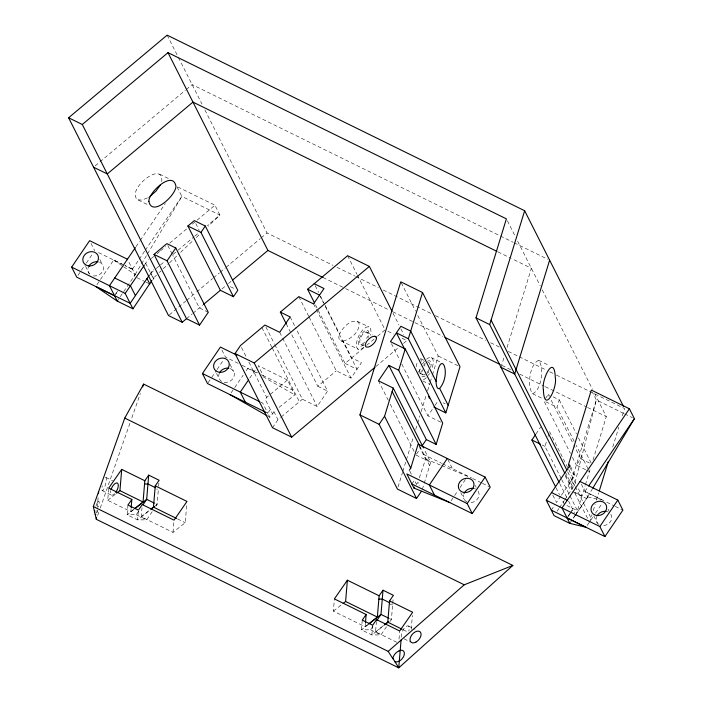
<?xml version="1.0" encoding="UTF-8"?>
<svg xmlns="http://www.w3.org/2000/svg" width="703" height="703" viewBox="0 0 703 703"><rect width="100%" height="100%" fill="white"/><g stroke="black" fill="none" stroke-linecap="round" stroke-linejoin="round"><path stroke-width="0.53" stroke-dasharray="3.52 2.64" d="M98.112 497.803L96.891 512.417A7.408 1.555 -75.9 0 1 96.663 512.9M133.271 509.728L130.828 511.661L107.717 500.308L108.737 488.084M127.972 505.026L127.155 514.772L137.577 519.886L146.707 519.833L152.208 511.696M130.828 511.661L131.083 508.603M138.306 511.23L137.577 519.886L150.319 509.824M186.647 505.694L185.223 522.716L173 532.373L141.25 516.775L142.015 507.61M158.632 486.168L158.878 483.207M173 532.373L174.028 520.15M367.572 624.8L365.129 626.733L333.38 611.135L334.4 598.912M362.273 620.099L361.456 629.844L371.878 634.958L381.008 634.906L386.509 626.768M365.129 626.733L365.472 622.656M372.695 625.222L371.878 634.958L383.768 625.565M396.747 642.252L375.551 631.848L376.404 621.663M390.183 621.338L391.404 619.528L393.179 598.288M399.014 639.124L399.691 630.978M411.246 629.29L412.397 615.459M564.896 499.684L573.007 487.328L573.674 484.745L571.1 479.639L570.353 482.073M161.752 181.646C163.614 159.203 125.081 190.443 137.797 199.801L147.577 204.608M398.039 487.003L402.511 472.416M402.837 471.361L406.053 460.878M406.378 459.832L413.136 437.802M415.71 429.419L417.318 424.173M417.644 423.127L419.893 415.781M421.176 411.589L426.326 394.805M427.617 390.613L429.867 383.267M430.192 382.221L432.125 375.929M432.442 374.884L438.233 355.999L417.529 315.014M422.345 489.411L423.927 484.253M424.243 483.225L430.684 462.231L423.786 448.567M500.993 367.309L504.183 356.887M507.065 347.502L531.371 268.3L511.696 258.642M561.205 478.55L544.966 446.396L546.477 441.449M547.997 436.501L548.911 433.531M574.193 441.361L556.969 407.265L559.245 399.84L551.011 395.789M575.924 515.65L585.107 485.729M585.414 484.719L590.019 469.709M592.998 460.008L606.302 416.651L594.474 393.223M589.624 522.382L591.961 514.763M593.244 510.589L595.16 504.341M596.434 500.176L598.675 492.891M612.735 447.064L618.807 427.275M622.322 415.816L624.563 408.531L554.632 374.181M419.331 477.908L425.587 459.05L419.032 446.001M97.629 515.563L98.947 511.802M100.257 508.049L130.169 422.608M131.812 417.916L140.354 393.504M586.601 498.532L587.664 496.757M134.168 276.174L135.187 274.53M135.161 274.522L146.971 254.75M147.533 253.809L181.857 196.401L176.866 186.515M575.195 515.378L586.697 498.427M587.69 496.775L592.19 489.244M451.036 500.817L454.024 496.397M454.621 495.518L457.6 491.098M459.99 487.566L466.546 477.847M133.948 509.403L127.155 514.772L136.285 514.719L138.728 511.099M155.881 506.265L157.103 504.455L158.386 489.13L156.681 489.139M411.888 483.998L414.41 480.281L416.466 484.349M368.249 624.475L361.456 629.844L370.586 629.791L373.029 626.171M551.301 510.15L554.781 505.009M568.191 516.134L572.251 510.141L567.11 517.997M575.783 514.491L572.787 518.919L575.045 515.598M576.39 513.603L587.726 496.88L580.441 482.399M587.154 525.493L590.151 521.081M590.748 520.202L594.931 514.025M595.529 513.146L602.102 503.445M77.928 275.4L85.713 263.941M86.32 263.054L92.901 253.361M96.9 284.715L99.896 280.304M100.494 279.425L113.693 260.04L123.034 264.627M135.995 246.674L139.651 241.287M140.266 240.391L165.275 203.571M132.454 269.135L138.553 260.154M139.159 259.258L144.651 251.173M145.257 250.277L181.857 196.401L219.925 215.1L208.123 226.278M115.714 294.047L117.963 290.444M114.554 295.735L117.463 291.464M118.297 299.548L118.825 298.775M120.257 296.666L135.248 274.653L127.454 259.249M144.73 264.671L148.368 259.319M152.911 279.548L153.931 278.59L150.67 273.159L153.359 269.205M208.123 382.687L211.111 378.276M211.717 377.397L216.506 370.34M217.104 369.462L223.695 359.76M249.75 378.152L257.026 367.441M279.091 407.345L294.882 394.858L287.439 379.989L266.692 397.38L265.268 399.48L272.404 413.601M270.347 409.524L267.817 413.241L269.873 417.318L275.145 410.464M272.509 427.732L277.966 419.691L280.435 417.617M274.776 344.567L302.387 399.216L317.167 406.475L327.607 391.096L295.568 327.66M309.144 317.141L336.254 370.815L351.034 378.073L361.483 362.704L351.676 357.889L343.152 341.017A11.969 5.949 -44.5 0 1 339.575 333.969M440.719 422.125L427.916 415.833L433.294 407.925M435.008 405.394L438.364 400.455M416.519 454.068L420.825 447.732M416.554 484.226L417.89 482.258L419.726 485.896M545.546 398.443L548.261 394.445L550.097 395.341M535.967 434.006L540.607 427.169M585.722 469.736L576.39 465.149L580.748 458.743L573.859 445.104M560.801 496.142L556.521 502.443L552.435 494.35M561.416 495.237L575.001 475.237L570.458 466.238M557.075 511.204L558.876 508.55M559.483 507.663L564.298 500.571M584.984 491.388L588.033 486.898M568.832 515.44L572.33 510.29M570.827 521.802L571.354 521.028M231.12 392.81L234.134 388.399M234.732 387.52L243.159 375.191M246.164 370.789L247.974 368.144L257.562 372.871M145.679 263.265L153.245 278.256L156.532 275.154M159.353 272.474L160.925 270.98M163.289 268.748L168.79 263.528M169.581 262.781L179.019 253.845M180.592 252.351L194.749 238.941M196.322 237.447L199.467 234.468M95.142 165.908L99.149 162.551M99.984 161.848L185.416 90.212M186.26 89.518L192.121 84.597L499.394 235.514M151.277 258.581L153.79 256.472M157.138 253.66L159.651 251.551M160.486 250.848L165.513 246.639M169.704 243.124L187.288 228.378M192.314 224.169L214.925 205.206L219.925 215.1L207.359 225.628M150.67 273.159L153.79 270.55M156.268 268.467L159.616 265.655M160.46 264.952L164.643 261.446M173.017 254.424L177.209 250.909M178.044 250.206L193.958 236.867M194.793 236.164L198.984 232.649M149.95 274.671L151.356 273.493M169.3 314.909L185.812 301.06M186.647 300.357L195.865 292.633M196.699 291.93L212.614 278.59M213.448 277.887L219.31 272.975M220.153 272.272L225.18 268.054M226.014 267.351L260.356 238.563M261.191 237.86L267.052 232.948L333.037 265.356M186.506 318.696L192.13 313.986M192.93 313.31L202.719 305.102M221.981 288.951L225.997 285.585M228.475 283.502L230.997 281.393M281.262 416.932L302.387 399.216M286.253 323.828L317.809 386.29L336.254 370.815M315.498 304.865L345.076 363.425L365.868 345.99M366.702 345.287L374.216 338.987M377.555 336.192L385.068 329.892L357.458 275.233M375.877 366.535L398.469 347.598M403.487 343.389L406.835 340.577L401.158 337.791M418.399 371.975L418.865 371.527A7.302 2.39 -81.6 0 0 420.877 366.43M107.717 500.308L115.863 493.866M141.25 516.775L150.214 509.693M155.407 505.8L157.103 504.455L155.214 503.524M333.38 611.135L341.526 604.703M375.551 631.848L383.697 625.415M147.955 197.675L148.605 197.297M147.314 198.035L141.751 200.074L137.797 199.801M343.152 341.017C351.069 339.312 360.235 331.464 358.961 322.747C351.816 317.369 342.537 327.668 339.593 333.96L324.953 304.97M389.269 604.229L392.687 604.202M587.726 496.88L600.872 500.053M532.619 393.715C541.609 389.998 544.517 367.651 538.665 360.331C529.667 364.04 526.767 386.395 532.619 393.715L543.384 398.996M425.587 459.05L440.64 465.131M441.642 465.544L471.651 478.005M357.045 321.174L368.829 326.939M423.891 360.27L419.955 358.337A6.397 2.1 -81.6 0 1 421.246 361.324M360.885 344.268L363.732 345.656M340.753 340.683L358.539 349.391M602.04 499.868L585.054 491.555L603.903 500.8M423.171 454.27L441.669 463.321M442.644 463.795L467.741 476.08M500.387 235.997L513.19 242.28M514.174 242.772L547.655 259.214M497.917 251.876L510.712 258.159M159.599 174.159L170.363 179.45M538.665 360.331L549.43 365.622M177.841 186.989L214.925 205.206M336.983 267.289L354.707 275.998M355.692 276.481L378.346 287.606M383.267 290.023L431.528 313.723M435.465 315.656L485.694 340.322M490.615 342.748L499.481 347.097M508.348 351.447L518.199 356.289M519.183 356.773L545.774 369.831M549.711 371.764L553.648 373.697M623.658 413.382L596.337 399.963L592.699 392.775M624.633 413.865L632.445 417.696M322.993 277.509L344.637 288.133M345.612 288.617L388.9 309.874M392.836 311.807L443.004 336.447M502.03 365.437L511.863 370.27M519.737 374.137L544.324 386.211M545.308 386.694L586.627 406.984M587.611 407.468L606.302 416.651M545.774 401.764L556.969 407.265M387.907 331.289L393.583 334.074M438.233 355.999L458.11 365.762M230.461 286.71L235.953 289.408M580.748 458.743L590.819 463.69M542.162 445.025L544.966 446.396M586.654 470.193L589.448 471.564L576.161 445.263M443.259 402.863L445.219 403.83M575.001 475.237L573.472 474.481L570.291 468.189M345.076 363.425L357.01 369.286L323.978 303.898M571.1 479.639L571.785 479.973L596.337 399.963L574.36 485.079L573.674 484.745M153.245 278.256L153.931 278.59M98.499 252.579L122.094 264.17M132.533 269.293L124.941 265.567L132.524 269.302M606.751 502.197L614.343 505.932M615.292 506.397L622.893 510.123M208.264 312.299L199.353 307.923L172.78 255.312M574.869 492.346L581.996 495.852L578.059 488.058M137.067 277.747L144.906 281.604M145.89 282.088L149.809 284.012M572.875 491.792L586.627 498.55M317.809 386.29L327.607 391.096M287.439 379.989L258.238 365.648L263.317 375.701L292.466 390.077M238.194 363.354L225.487 357.115L221.797 349.813M242.104 365.27L258.291 374.022M472.627 478.488L481.414 482.812M482.399 483.286L489.235 486.652M415.904 454.973L430.684 462.231M260.813 402.195L262.773 403.162L267.817 413.241L265.857 412.274M105.968 477.469L112.665 480.764M408.408 626.013L415.06 629.273M389.515 618.596L391.404 619.528M177.525 518.937L185.223 522.716M403.188 629.765L407.037 631.654M404.04 638.834L410.385 641.953M102.269 490.624L111.267 495.044M136.285 514.719L146.707 519.833M370.586 629.791L381.008 634.906M431.167 357.555L439.806 361.817M366.483 332.062L372.265 334.909M419.55 373.073L423.224 374.884M422.802 380.956L429.559 384.286M261.393 374.761L263.317 375.701M262.984 376.694L294.882 394.858M267.966 416.238L269.873 417.318M113.701 260.031L122.682 266.121M123.579 266.736L135.248 274.653M420.561 358.767L420.886 359.426M507.373 220.795L515.202 236.305M517.654 241.155L540.238 285.866M542.215 289.777L592.497 389.321M559.245 399.84L576.478 433.936M578.446 437.837L591.733 464.138M608.06 509.095L608.983 510.923M548.261 394.445L549.245 396.395M551.222 400.288L573.367 444.129M544.403 401.826L570.485 453.461M572.453 457.354L576.39 465.149M593.78 515.914L597.471 523.217M549.518 431.545L568.217 468.567M568.709 469.542L576.091 484.156M567.69 471.889L574.738 485.676M575.23 486.652L591.003 517.883M565.361 472.188L573.007 487.328M565.643 474.903L572.418 488.313M574.878 493.181L589.132 521.406M565.212 475.887L572.101 489.525M568.138 485.334L570.915 490.826M561.697 479.525L577.444 510.703L564.386 504.288L561.925 499.42M559.658 483.444L566.556 497.109M568.525 501.011L574.448 512.724M556.02 487.724L559.465 494.543M401.264 282.808L415.561 311.113M393.03 313.257L398.944 324.962M400.921 328.872L403.874 334.725M475.219 485.448L476.142 487.276M347.598 255.716L356.966 274.258M391.43 343.618L399.814 360.208M401.782 364.11L427.916 415.833M447.767 459.419L452.38 468.558M460.79 492.662L464.015 499.06M419.761 446.177L429.621 465.694M378.434 380.798L388.302 400.315M390.27 404.216L414.427 452.047M409.796 471.142L411.642 474.797M315.19 285.646L318.608 292.413M320.559 296.279L324.461 304.004M319.54 295.111L323.485 302.914M313.564 303.907L351.034 378.073M167.138 35.15L177.912 56.477M178.404 57.453L201.981 104.114M204.933 109.976L267.052 232.948M298.793 296.648L308.652 316.165M290.146 316.93L295.075 326.684M279.697 332.299L282.158 337.185M282.65 338.161L317.167 406.475M265.901 326.992L274.284 343.591M261.92 327.563L271.78 347.08M272.272 348.055L299.39 401.729M195.794 223.536L199.239 230.356M241.489 347.475L246.428 357.265M248.897 362.15L266.692 397.38M273.827 411.501L277.966 419.691M230.022 364.339L233.712 371.641M167.859 245.567L172.288 254.337M216.515 373.381L219.283 378.855M99.852 259.504L102.163 264.073M91.012 243.405L94.703 250.716M85.564 266.314L89.263 273.625M610.784 514.227A8.067 6.916 -26.8 0 1 610.222 521.969A8.067 6.916 -26.8 0 1 602.278 525.58M598.991 524.535A8.067 6.916 -26.8 0 1 596.706 516.459M607.005 511.556A8.067 6.916 -26.8 0 1 608.271 512.039M99.457 262.175A8.067 6.916 -26.8 0 1 102.603 271.463A8.067 6.916 -26.8 0 1 91.961 275.514M89.729 274.126A8.067 6.916 -26.8 0 1 88.499 266.859M416.431 366.702A7.302 2.39 -81.6 0 1 417.67 361.026M427.424 361.263A8.77 3.787 -63.8 0 1 430.579 367.52M428.883 371.474A8.77 3.787 -63.8 0 1 427.626 373.416M425.139 375.964A8.77 3.787 -63.8 0 1 421.73 369.216M423.566 365.393A8.77 3.787 -63.8 0 1 425.368 362.994M426.536 359.215A12.373 5.352 -63.8 0 1 432.697 358.961A12.373 5.352 -63.8 0 1 431.633 369.321M429.48 373.565A12.373 5.352 -63.8 0 1 428.285 375.323M426.238 377.687A12.373 5.352 -63.8 0 1 422.652 379.989M419.032 372.818A12.373 5.352 -63.8 0 1 420.895 367.107M422.565 363.996A12.373 5.352 -63.8 0 1 424.41 361.404M427.855 362.686A6.722 2.909 -63.8 0 1 429.823 366.579M428.804 369.69A6.722 2.909 -63.8 0 1 426.897 372.792M425.341 374.286A6.722 2.909 -63.8 0 1 422.521 369.743M424.137 366.184A6.722 2.909 -63.8 0 1 425.148 364.769M478.102 491.23A8.067 6.916 -26.8 0 1 477.759 498.655A8.067 6.916 -26.8 0 1 470.369 502.61M466.88 501.854A8.067 6.916 -26.8 0 1 463.558 494.824M474.323 488.567A8.067 6.916 -26.8 0 1 475.588 489.042M230.241 368.583A8.067 6.916 -26.8 0 1 233.501 377.66A8.067 6.916 -26.8 0 1 223.185 382.072A8.067 6.916 -26.8 0 1 219.283 373.267M363.838 344.479A8.77 3.787 -63.8 0 1 358.618 341.763A8.77 3.787 -63.8 0 1 365.595 330.392A8.77 3.787 -63.8 0 1 367.977 337.73M363.899 347.071A12.373 5.352 -63.8 0 1 356.456 343.934A12.373 5.352 -63.8 0 1 365.428 327.695A12.373 5.352 -63.8 0 1 370.437 335.243M364.558 342.176A6.722 2.909 -63.8 0 1 359.751 341.438A6.722 2.909 -63.8 0 1 365.165 332.194A6.722 2.909 -63.8 0 1 366.738 338.459M97.779 501.854A6.881 1.415 -75.7 0 1 98.613 507.091M97.673 510.475A6.881 1.415 -75.7 0 1 96.891 512.487M114.633 493.752A6.722 2.909 -63.8 0 1 110.705 490.589M401.624 637.182A6.722 2.909 -63.8 0 1 405.561 626.804A6.722 2.909 -63.8 0 1 408.803 631.057M97.33 502.663A7.408 1.555 -75.9 0 1 97.77 501.977M105.468 477.434A6.907 1.45 -75.8 0 1 105.907 482.697A6.907 1.45 -75.8 0 1 102.902 490.562A6.907 1.45 -75.8 0 1 102.243 485.878M95.863 506.301A6.925 1.45 -75.9 0 1 97.322 502.759"/><path stroke-width="1.05" d="M439.639 388.416A11.969 3.919 -81.6 0 1 436.071 381.351C439.797 345.059 452.574 373.1 439.639 388.399L448.163 405.271M401.07 640.082L398.75 667.85L96.32 519.315L93.306 506.547L124.756 418.083L143.64 384.11L512.847 565.44L398.75 667.85L392.959 658.439M94.668 512.294L94.685 511.96A6.925 1.45 -75.9 0 1 94.808 510.835M96.32 519.315L96.478 517.346M98.464 493.629L98.64 491.546M116.672 493.225L119.932 490.65L121.707 469.376L144.827 480.729L143.052 502.004L134.906 508.436M131.171 507.584L131.848 499.438L108.737 488.084L121.707 469.376M151.031 509.051L153.474 507.118L155.249 485.843L159.124 480.254L148.702 475.131L146.681 499.341L143.017 504.763M343.152 603.411L345.604 601.478L347.379 580.203L379.128 595.801L377.353 617.076L368.39 624.159M365.472 622.656L366.149 614.51L334.4 598.912L347.379 580.203M384.515 624.765L387.775 622.19L389.55 600.916L393.425 595.327L383.003 590.204L380.982 614.413L376.703 620.74M421.422 491.335L416.563 498.48L397.406 489.068L359.936 414.893L400.772 281.833L422.529 292.518L459.999 366.694L445.816 412.898L433.892 407.046M416.563 498.48L379.102 424.304L384.559 416.273L393.214 388.056L378.434 380.798L388.882 365.419L398.689 370.235L436.15 444.41L442.697 423.092L405.227 348.916L390.446 341.658L400.895 326.289L410.693 331.095L436.08 381.351M398.689 370.235L405.227 348.916M445.816 412.898L408.355 338.732L422.529 292.518M409.331 470.228L410.754 468.136L418.109 444.164L485.132 477.082L490.211 487.135L472.24 513.577L411.888 483.998L406.826 473.91L467.17 503.533L472.24 513.577M559.166 482.469L476.01 317.853L506.388 218.853L167.991 52.655L82.304 124.493L68.604 117.77L167.138 35.15L524.649 210.733L623.579 406.571M564.737 473.101L489.71 324.584L524.649 210.733M549.623 260.18L514.693 374.031L500.993 367.309M569.834 467.284L568.472 464.586L591.337 390.077L629.396 408.768L634.396 418.654L592.752 488.304M599.316 490.808L608.262 461.643M142.656 386.931L143.64 384.11M160.477 184.775L155.987 191.119L149.897 196.453M132.955 308.819L130.169 303.318L95.696 286.473L117.243 301.095L132.955 308.819L151.901 280.506M449.841 502.583L413.944 488.075L414.577 487.144M551.301 510.15L585.959 527.259L569.782 523.348L554.061 515.633L546.301 500.255L570.01 465.342L568.472 464.586M629.396 408.768L562.031 507.953L569.782 523.348L570.309 522.575M114.554 295.735L76.732 277.158L71.662 267.114L89.624 240.663L127.454 259.249M135.38 247.57L109.475 285.69L117.243 301.095L117.77 300.322M144.256 265.365L125.178 293.423L130.169 303.318L149.247 275.26M199.564 325.111L167.077 260.813L175.785 248.001L166.875 243.625L154.019 254.398L186.506 318.696L199.564 325.111L208.264 312.299L175.785 248.001M233.431 296.71L200.953 232.412L205.302 226.006L194.318 220.61L187.894 225.997L220.373 290.295L233.431 296.71L237.781 290.304L205.302 226.006M265.857 412.274L207.517 383.566L202.446 373.521L220.417 347.071L236.902 355.173M375.033 367.238L291.666 437.143L272.509 427.732L235.039 353.556L240.496 345.516L264.917 325.041L279.697 332.299L290.146 316.93L280.339 312.114L298.793 296.648L313.564 303.907L324.013 288.529L314.215 283.713M248.537 379.936L240.268 392.089L245.329 402.151M422.046 445.922L426.352 439.595L388.882 365.419M447.31 458.505L429.348 484.956L434.419 495.017M467.17 503.533L485.132 477.082M555.528 486.748L531.907 439.99L535.387 434.858M588.648 486.001L634.396 418.654M617.814 500.079L622.893 510.123L604.923 536.574L599.852 526.529L617.814 500.079L579.993 481.502M131.848 499.438L127.972 505.026L138.394 510.15L142.27 504.552L174.028 520.15L186.998 501.441L155.249 485.843M144.827 480.729L148.702 475.131M366.149 614.51L362.273 620.099L372.695 625.222L376.571 619.624L399.691 630.978L412.67 612.269L389.55 600.916M379.128 595.801L383.003 590.204M93.306 506.547L388.179 651.365L464.235 584.808L512.847 565.44M68.604 117.77L168.518 315.559L182.218 322.29L186.506 318.696M203.562 304.399L220.373 290.295M232.675 279.987L267.905 250.453L322.993 277.509M314.513 302.914L307.606 289.249L347.598 255.716L369.365 266.411L392.046 311.297M235.039 353.556L254.196 362.968L369.365 266.411M134.8 508.726L146.681 499.341L154.265 503.058M151.163 509.157L154.563 506.468M369.101 623.807L380.982 614.413L388.566 618.13M384.62 624.897L388.864 621.54M144.546 484.033L147.964 484.015L155.548 487.741M378.847 599.105L382.265 599.088L389.849 602.814M374.787 336.262L373.003 336.473A7.302 3.629 -44.5 0 0 366.307 342.089L365.428 344.11A6.397 3.181 -44.5 0 0 365.375 345.832L365.709 346.491A6.397 3.181 -44.5 0 0 366.948 347.124L368.741 346.913A7.302 3.629 -44.5 0 0 375.428 341.298L376.316 339.277A6.397 3.181 -44.5 0 0 374.804 336.289M551.521 492.548L567.251 500.246M546.301 500.255L599.852 526.529M496.942 251.393L192.965 102.102L107.287 173.94L93.587 167.217M476.01 317.853L489.71 324.584M444.973 337.414L500.061 364.47M187.894 225.997L200.953 232.412M307.606 289.249L319.54 295.111M408.355 338.732L396.422 332.871L404.805 349.461M154.019 254.398L167.077 260.813M531.907 439.99L540.299 444.111M426.352 439.595L436.15 444.41M71.662 267.114L125.178 293.423M359.936 414.893L379.102 424.304M567.11 517.997L604.923 536.574M202.446 373.521L259.838 401.721M124.756 418.083L464.235 584.808M119.932 490.65L143.052 502.004M153.474 507.118L176.567 518.462M345.604 601.478L377.353 617.076M387.775 622.19L402.221 629.29M114.721 277.993L130.415 285.734L135.415 295.62M229.916 394.568L267.017 415.693M376.026 336.895L376.36 337.554M388.179 651.365L392.942 658.799M491.089 320.093L566.846 470.061M428.461 396.307L429.454 398.258M393.214 388.056L423.285 447.591M392.151 391.518L419.269 445.201M384.559 416.273L410.754 468.136M411.888 483.998L413.944 488.075M167.991 52.655L267.905 250.453M280.339 312.114L286.253 323.828M254.196 362.968L291.666 437.143M82.304 124.493L182.218 322.29M147.032 278.52L149.809 284.012M597.023 515.826A8.067 6.916 -26.8 0 1 606.302 511.397M88.815 266.226A8.067 6.916 -26.8 0 1 98.095 261.806M464.024 493.462A8.067 6.916 -26.8 0 1 473.62 488.409M219.6 372.634A8.067 6.916 -26.8 0 1 228.888 368.205M95.854 514.218A7.294 1.529 -75.9 0 1 95.221 514.649M394.875 661.813A7.285 4.473 -48.9 0 0 398.17 661.514A7.399 4.552 -48.9 0 0 399.33 660.952M400.244 650.337A6.872 4.227 -48.9 0 1 404.357 653.895A6.872 4.227 -48.9 0 1 399.339 661.084M111.074 489.385A6.722 2.909 -63.8 0 1 117.445 483.11A6.722 2.909 -63.8 0 1 115.767 492.39M399.067 650.855A7.399 4.543 -48.9 0 1 400.2 650.503M392.863 658.474A6.916 4.253 -48.9 0 1 399.049 650.943M543.384 389.62C544.21 415.113 557.497 387.432 555.3 377.889C554.482 352.396 541.196 380.077 543.384 389.62M148.887 201.339C151.883 217.622 176.497 194.88 175.908 186.084C172.912 169.801 148.298 192.543 148.887 201.339M597.902 515.563A8.067 6.916 -26.8 0 0 606.056 504.789A8.067 6.916 -26.8 0 0 592.567 504.842A8.067 6.916 -26.8 0 0 597.902 515.563M89.694 265.962A8.067 6.916 -26.8 0 0 97.849 255.189A8.067 6.916 -26.8 0 0 84.36 255.242A8.067 6.916 -26.8 0 0 89.694 265.962M465.219 492.566A8.067 6.916 -26.8 0 0 473.374 481.792A8.067 6.916 -26.8 0 0 459.885 481.845A8.067 6.916 -26.8 0 0 465.219 492.566M220.487 372.37A8.067 6.916 -26.8 0 0 228.633 361.597A8.067 6.916 -26.8 0 0 215.144 361.65A8.067 6.916 -26.8 0 0 220.487 372.37M415.948 642.085A6.907 4.244 -48.9 0 0 420.157 631.856A6.907 4.244 -48.9 0 0 410.561 637.076A6.907 4.244 -48.9 0 0 415.948 642.085"/></g></svg>
